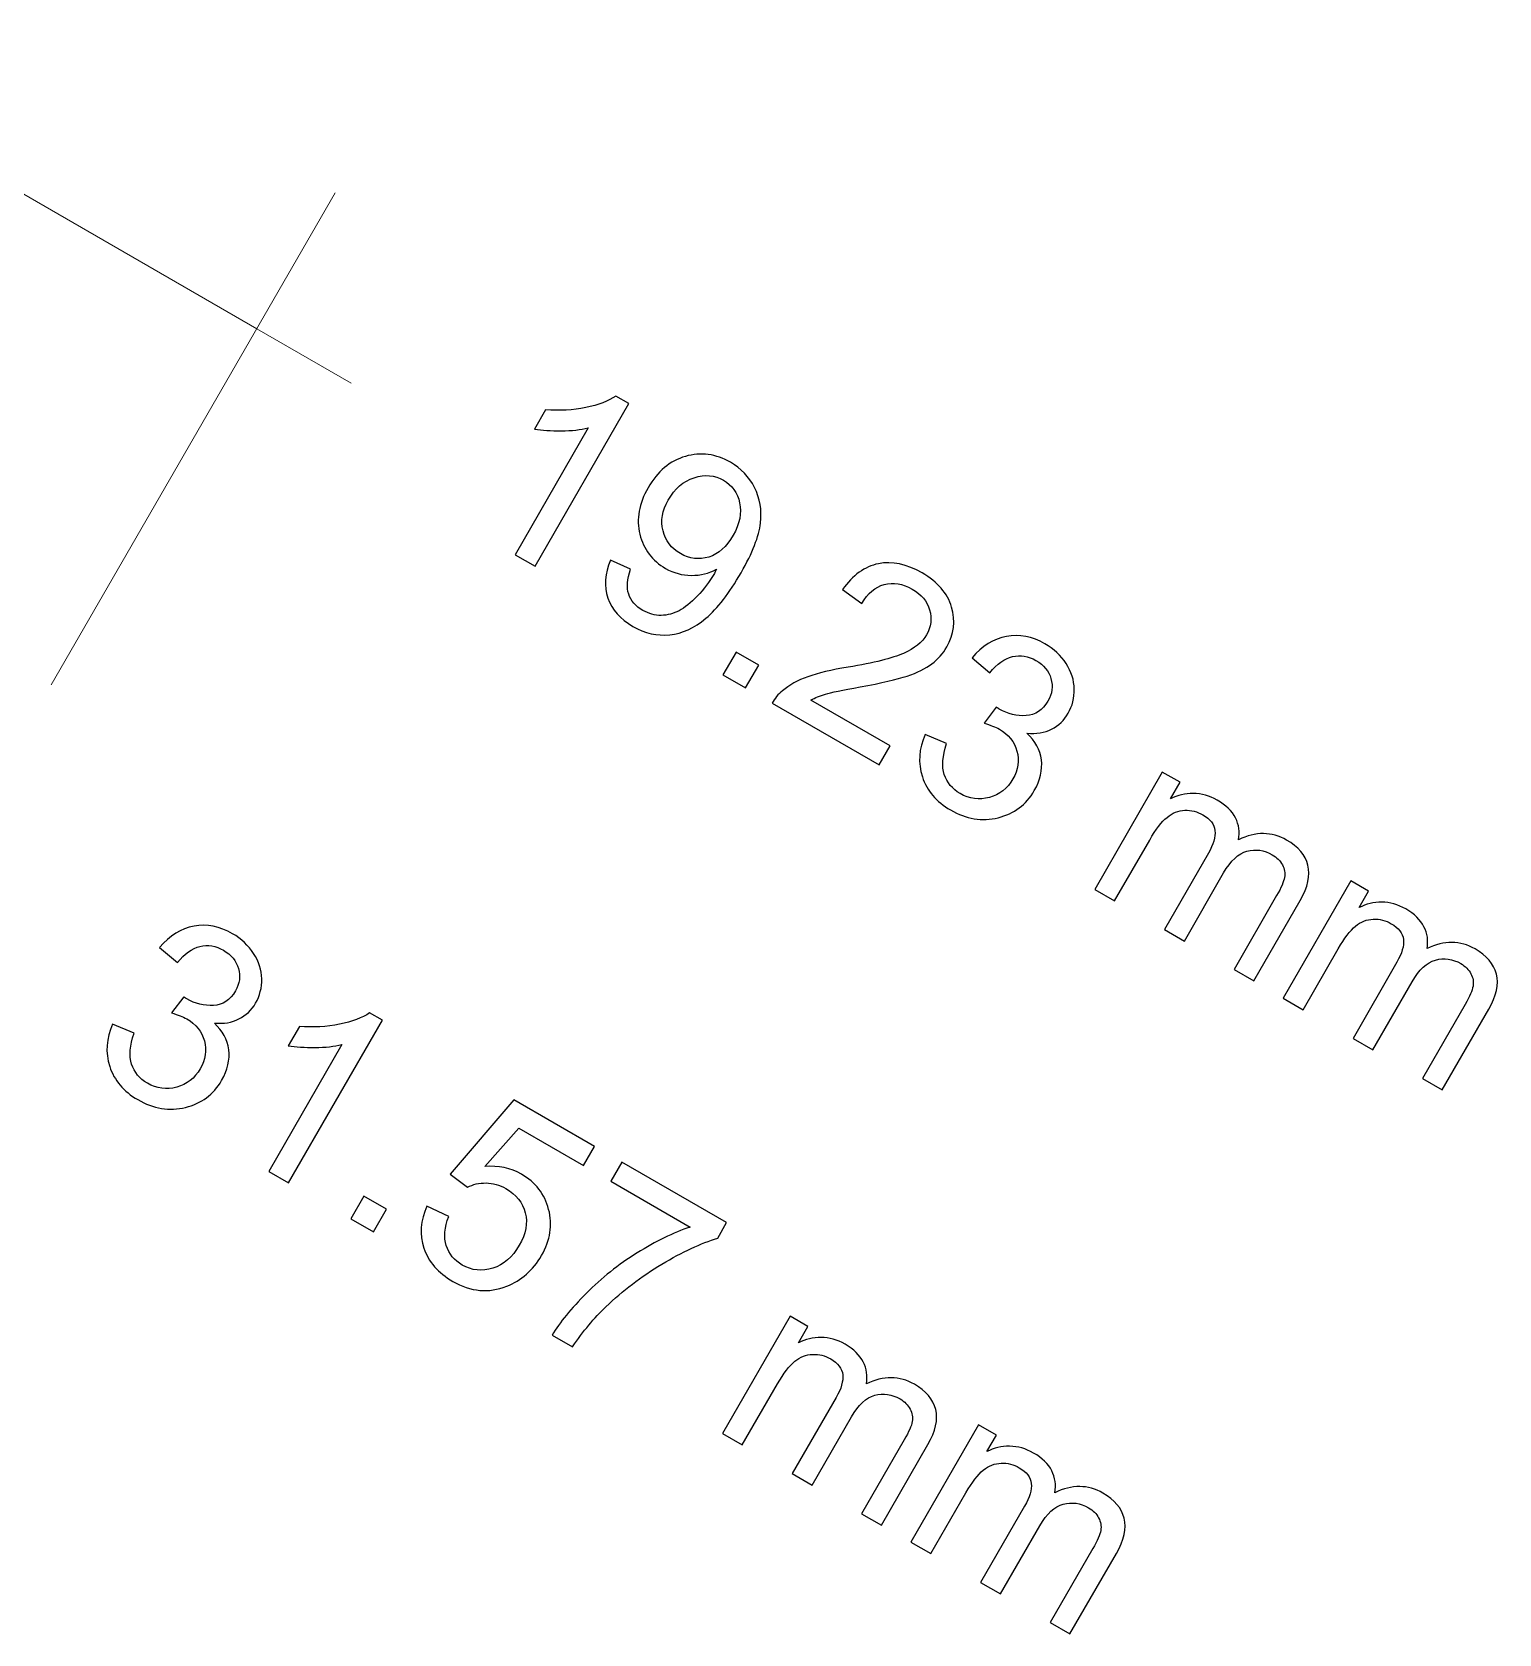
# Model space of a CAD drawing. Header units: millimetres. Extents: x -819 to 558, y -342 to 336.
# Drawn here: x 510 to 557.6, y -264.4 to -212.5 of the extents above; entities that cross this region are included whole.
import ezdxf

# ---------------------------------------------------------------- set-up
doc = ezdxf.new("R2010")
doc.units = ezdxf.units.MM
doc.header["$MEASUREMENT"] = 0
doc.layers.add('#Layer 1', color=7, linetype='Continuous')

msp = doc.modelspace()

# ---------------------------------------------------------------- linework, layer by layer
at = {"layer": '#Layer 1', "color": 250, "lineweight": 20}
for points in [[(500.6828, -212.4585), (500.6828, -212.4585), (517.3334, -222.0715), (517.3334, -222.0715)], [(510.6706, -233.6122), (510.6706, -233.6122), (519.8734, -217.6721), (519.8734, -217.6721)], [(517.3334, -222.0715), (517.3334, -222.0715), (520.391, -223.8367), (520.391, -223.8367)]]:
    msp.add_open_spline(points, degree=3, dxfattribs=at)
at = {"layer": '#Layer 1', "color": 250}
for points, knots in [([(526.3482, -229.768), (526.3482, -229.768), (525.7033, -229.3969), (525.7033, -229.3969), (525.7033, -229.3969), (525.7033, -229.3969), (528.0669, -225.2877), (528.0669, -225.2877), (528.0669, -225.2877), (527.8269, -225.347), (527.5377, -225.378), (527.2004, -225.3809), (527.2004, -225.3809), (526.8632, -225.3836), (526.5725, -225.3653), (526.3298, -225.323), (526.3298, -225.323), (526.3298, -225.323), (526.6882, -224.6993), (526.6882, -224.6993), (526.6882, -224.6993), (527.1468, -224.7374), (527.5801, -224.7134), (527.9892, -224.6273), (527.9892, -224.6273), (528.3971, -224.5412), (528.723, -224.417), (528.9657, -224.2547), (528.9657, -224.2547), (528.9657, -224.2547), (529.382, -224.4946), (529.382, -224.4946), (529.382, -224.4946), (529.382, -224.4946), (526.3482, -229.768), (526.3482, -229.768)], [0, 0, 0, 0, 0.1111111, 0.1111111, 0.1111111, 0.1111111, 0.2222222, 0.2222222, 0.2222222, 0.2222222, 0.3333333, 0.3333333, 0.3333333, 0.3333333, 0.4444444, 0.4444444, 0.4444444, 0.4444444, 0.5555556, 0.5555556, 0.5555556, 0.5555556, 0.6666667, 0.6666667, 0.6666667, 0.6666667, 0.7777778, 0.7777778, 0.7777778, 0.7777778, 0.8888889, 0.8888889, 0.8888889, 0.8888889, 1, 1, 1, 1]), ([(528.7921, -229.5669), (528.7921, -229.5669), (529.4454, -229.866), (529.4454, -229.866), (529.4454, -229.866), (529.3297, -230.1878), (529.3085, -230.4559), (529.3819, -230.6732), (529.3819, -230.6732), (529.4539, -230.8892), (529.6063, -231.0641), (529.8377, -231.1982), (529.8377, -231.1982), (530.0366, -231.311), (530.2357, -231.366), (530.4374, -231.3618), (530.4374, -231.3618), (530.6392, -231.3562), (530.8311, -231.3053), (531.0146, -231.2094), (531.0146, -231.2094), (531.1966, -231.1121), (531.3942, -230.9526), (531.6073, -230.7324), (531.6073, -230.7324), (531.8204, -230.5109), (532.0038, -230.2668), (532.1576, -230), (532.1576, -230), (532.1745, -229.9705), (532.1971, -229.9267), (532.2281, -229.8688), (532.2281, -229.8688), (531.9812, -230.0001), (531.7089, -230.065), (531.4125, -230.065), (531.4125, -230.065), (531.1148, -230.0636), (530.8368, -229.9887), (530.5758, -229.8392), (530.5758, -229.8392), (530.1411, -229.5894), (529.8645, -229.2197), (529.7445, -228.7315), (529.7445, -228.7315), (529.6246, -228.2432), (529.7135, -227.7409), (530.0098, -227.2244), (530.0098, -227.2244), (530.3161, -226.6924), (530.7196, -226.3538), (531.2206, -226.2098), (531.2206, -226.2098), (531.7215, -226.0659), (532.2084, -226.1294), (532.6825, -226.4017), (532.6825, -226.4017), (533.024, -226.5979), (533.2822, -226.8688), (533.46, -227.2159), (533.46, -227.2159), (533.6378, -227.5631), (533.7014, -227.9483), (533.6533, -228.373), (533.6533, -228.373), (533.604, -228.7978), (533.3937, -229.3326), (533.024, -229.9774), (533.024, -229.9774), (532.6374, -230.6492), (532.2578, -231.1417), (531.8825, -231.4549), (531.8825, -231.4549), (531.5086, -231.7696), (531.1176, -231.9474), (530.7098, -231.9897), (530.7098, -231.9897), (530.3034, -232.0321), (529.9055, -231.9418), (529.5189, -231.7203), (529.5189, -231.7203), (529.1082, -231.4832), (528.8373, -231.177), (528.7089, -230.7988), (528.7089, -230.7988), (528.579, -230.4206), (528.6073, -230.01), (528.7921, -229.5669)], [0, 0, 0, 0, 0.0454545, 0.0454545, 0.0454545, 0.0454545, 0.0909091, 0.0909091, 0.0909091, 0.0909091, 0.1363636, 0.1363636, 0.1363636, 0.1363636, 0.1818182, 0.1818182, 0.1818182, 0.1818182, 0.2272727, 0.2272727, 0.2272727, 0.2272727, 0.2727273, 0.2727273, 0.2727273, 0.2727273, 0.3181818, 0.3181818, 0.3181818, 0.3181818, 0.3636364, 0.3636364, 0.3636364, 0.3636364, 0.4090909, 0.4090909, 0.4090909, 0.4090909, 0.4545455, 0.4545455, 0.4545455, 0.4545455, 0.5, 0.5, 0.5, 0.5, 0.5454545, 0.5454545, 0.5454545, 0.5454545, 0.5909091, 0.5909091, 0.5909091, 0.5909091, 0.6363636, 0.6363636, 0.6363636, 0.6363636, 0.6818182, 0.6818182, 0.6818182, 0.6818182, 0.7272727, 0.7272727, 0.7272727, 0.7272727, 0.7727273, 0.7727273, 0.7727273, 0.7727273, 0.8181818, 0.8181818, 0.8181818, 0.8181818, 0.8636364, 0.8636364, 0.8636364, 0.8636364, 0.9090909, 0.9090909, 0.9090909, 0.9090909, 0.9545455, 0.9545455, 0.9545455, 0.9545455, 1, 1, 1, 1]), ([(532.7658, -228.7667), (532.9789, -228.397), (533.0494, -228.0456), (532.9774, -227.7155), (532.9774, -227.7155), (532.9054, -227.3853), (532.7305, -227.1397), (532.4539, -226.9803), (532.4539, -226.9803), (532.1674, -226.8152), (531.85, -226.7898), (531.5028, -226.9012), (531.5028, -226.9012), (531.1557, -227.0127), (530.8749, -227.2554), (530.6604, -227.628), (530.6604, -227.628), (530.4685, -227.9624), (530.4134, -228.2912), (530.4953, -228.6172), (530.4953, -228.6172), (530.5772, -228.9418), (530.7649, -229.1901), (531.0612, -229.3594), (531.0612, -229.3594), (531.3603, -229.5316), (531.6651, -229.5683), (531.9783, -229.4695), (531.9783, -229.4695), (532.2902, -229.3721), (532.5527, -229.1365), (532.7658, -228.7667)], [0, 0, 0, 0, 0.125, 0.125, 0.125, 0.125, 0.25, 0.25, 0.25, 0.25, 0.375, 0.375, 0.375, 0.375, 0.5, 0.5, 0.5, 0.5, 0.625, 0.625, 0.625, 0.625, 0.75, 0.75, 0.75, 0.75, 0.875, 0.875, 0.875, 0.875, 1, 1, 1, 1]), ([(537.858, -235.5853), (537.858, -235.5853), (537.5024, -236.2048), (537.5024, -236.2048), (537.5024, -236.2048), (537.5024, -236.2048), (534.0297, -234.2094), (534.0297, -234.2094), (534.0297, -234.2094), (534.1144, -234.0514), (534.2258, -233.916), (534.3627, -233.8045), (534.3627, -233.8045), (534.5871, -233.6182), (534.8622, -233.4673), (535.1896, -233.35), (535.1896, -233.35), (535.5156, -233.233), (535.9501, -233.1285), (536.4906, -233.0396), (536.4906, -233.0396), (537.3302, -232.8999), (537.93, -232.7504), (538.287, -232.5923), (538.287, -232.5923), (538.6454, -232.4342), (538.8952, -232.2339), (539.0349, -231.9897), (539.0349, -231.9897), (539.1817, -231.7343), (539.2141, -231.4662), (539.1322, -231.1854), (539.1322, -231.1854), (539.0504, -230.9046), (538.8627, -230.6802), (538.5692, -230.5109), (538.5692, -230.5109), (538.2587, -230.3331), (537.9568, -230.2823), (537.6632, -230.3613), (537.6632, -230.3613), (537.3698, -230.4418), (537.1271, -230.645), (536.9352, -230.9738), (536.9352, -230.9738), (536.9352, -230.9738), (536.3114, -230.5236), (536.3114, -230.5236), (536.3114, -230.5236), (536.6416, -230.0551), (537.0283, -229.7771), (537.4741, -229.6882), (537.4741, -229.6882), (537.9187, -229.5993), (538.3914, -229.6981), (538.8909, -229.986), (538.8909, -229.986), (539.3947, -230.2752), (539.7122, -230.6449), (539.8462, -231.0922), (539.8462, -231.0922), (539.9789, -231.541), (539.9268, -231.9714), (539.6897, -232.3848), (539.6897, -232.3848), (539.5683, -232.5951), (539.406, -232.7772), (539.2042, -232.9309), (539.2042, -232.9309), (539.001, -233.0848), (538.7357, -233.216), (538.4069, -233.3261), (538.4069, -233.3261), (538.0781, -233.4361), (537.5701, -233.5532), (536.8816, -233.6789), (536.8816, -233.6789), (536.3072, -233.7805), (535.9319, -233.858), (535.7555, -233.9117), (535.7555, -233.9117), (535.5791, -233.9639), (535.421, -234.0288), (535.2827, -234.1036), (535.2827, -234.1036), (535.2827, -234.1036), (537.858, -235.5853), (537.858, -235.5853)], [0, 0, 0, 0, 0.0454545, 0.0454545, 0.0454545, 0.0454545, 0.0909091, 0.0909091, 0.0909091, 0.0909091, 0.1363636, 0.1363636, 0.1363636, 0.1363636, 0.1818182, 0.1818182, 0.1818182, 0.1818182, 0.2272727, 0.2272727, 0.2272727, 0.2272727, 0.2727273, 0.2727273, 0.2727273, 0.2727273, 0.3181818, 0.3181818, 0.3181818, 0.3181818, 0.3636364, 0.3636364, 0.3636364, 0.3636364, 0.4090909, 0.4090909, 0.4090909, 0.4090909, 0.4545455, 0.4545455, 0.4545455, 0.4545455, 0.5, 0.5, 0.5, 0.5, 0.5454545, 0.5454545, 0.5454545, 0.5454545, 0.5909091, 0.5909091, 0.5909091, 0.5909091, 0.6363636, 0.6363636, 0.6363636, 0.6363636, 0.6818182, 0.6818182, 0.6818182, 0.6818182, 0.7272727, 0.7272727, 0.7272727, 0.7272727, 0.7727273, 0.7727273, 0.7727273, 0.7727273, 0.8181818, 0.8181818, 0.8181818, 0.8181818, 0.8636364, 0.8636364, 0.8636364, 0.8636364, 0.9090909, 0.9090909, 0.9090909, 0.9090909, 0.9545455, 0.9545455, 0.9545455, 0.9545455, 1, 1, 1, 1]), ([(538.991, -235.2261), (538.991, -235.2261), (539.6853, -235.5112), (539.6853, -235.5112), (539.6853, -235.5112), (539.5498, -235.919), (539.5244, -236.2548), (539.6091, -236.5187), (539.6091, -236.5187), (539.6951, -236.7811), (539.8659, -236.9871), (540.1214, -237.1339), (540.1214, -237.1339), (540.4247, -237.3089), (540.7408, -237.3512), (541.071, -237.2609), (541.071, -237.2609), (541.4013, -237.1706), (541.6552, -236.9702), (541.833, -236.6598), (541.833, -236.6598), (542.0037, -236.3635), (542.0475, -236.0643), (541.9642, -235.7609), (541.9642, -235.7609), (541.881, -235.4561), (541.6905, -235.219), (541.3928, -235.0469), (541.3928, -235.0469), (541.27, -234.9778), (541.1049, -234.9142), (540.896, -234.8578), (540.896, -234.8578), (540.896, -234.8578), (541.294, -234.3328), (541.294, -234.3328), (541.294, -234.3328), (541.3334, -234.3625), (541.3674, -234.3851), (541.3927, -234.3992), (541.3927, -234.3992), (541.6679, -234.5572), (541.9558, -234.6278), (542.2578, -234.6109), (542.2578, -234.6109), (542.5611, -234.5939), (542.7968, -234.4359), (542.9689, -234.1381), (542.9689, -234.1381), (543.1044, -233.901), (543.1383, -233.6597), (543.0663, -233.4114), (543.0663, -233.4114), (542.9958, -233.1644), (542.8349, -232.9683), (542.5809, -232.8229), (542.5809, -232.8229), (542.3297, -232.6791), (542.0757, -232.6367), (541.8174, -232.6988), (541.8174, -232.6988), (541.5606, -232.7609), (541.3165, -232.9344), (541.0879, -233.2223), (541.0879, -233.2223), (541.0879, -233.2223), (540.5079, -232.7368), (540.5079, -232.7368), (540.5079, -232.7368), (540.8367, -232.3502), (541.2078, -232.1188), (541.6241, -232.0412), (541.6241, -232.0412), (542.0404, -231.9635), (542.4552, -232.0454), (542.8715, -232.2839), (542.8715, -232.2839), (543.158, -232.449), (543.3866, -232.662), (543.5573, -232.9245), (543.5573, -232.9245), (543.7281, -233.1856), (543.8156, -233.4593), (543.8212, -233.7458), (543.8212, -233.7458), (543.8269, -234.0322), (543.7606, -234.2947), (543.6237, -234.5332), (543.6237, -234.5332), (543.4939, -234.7604), (543.3132, -234.9311), (543.0847, -235.0482), (543.0847, -235.0482), (542.8561, -235.1639), (542.5894, -235.2091), (542.2874, -235.1809), (542.2874, -235.1809), (542.5569, -235.4307), (542.7136, -235.7186), (542.7559, -236.0431), (542.7559, -236.0431), (542.7968, -236.3677), (542.7206, -236.6993), (542.5259, -237.0394), (542.5259, -237.0394), (542.262, -237.498), (541.8711, -237.7901), (541.3532, -237.9171), (541.3532, -237.9171), (540.8354, -238.044), (540.3218, -237.9594), (539.8108, -237.6659), (539.8108, -237.6659), (539.3495, -237.4006), (539.0461, -237.0436), (538.8993, -236.5935), (538.8993, -236.5935), (538.7526, -236.1433), (538.7836, -235.6876), (538.991, -235.2261)], [0, 0, 0, 0, 0.0333333, 0.0333333, 0.0333333, 0.0333333, 0.0666667, 0.0666667, 0.0666667, 0.0666667, 0.1, 0.1, 0.1, 0.1, 0.1333333, 0.1333333, 0.1333333, 0.1333333, 0.1666667, 0.1666667, 0.1666667, 0.1666667, 0.2, 0.2, 0.2, 0.2, 0.2333333, 0.2333333, 0.2333333, 0.2333333, 0.2666667, 0.2666667, 0.2666667, 0.2666667, 0.3, 0.3, 0.3, 0.3, 0.3333333, 0.3333333, 0.3333333, 0.3333333, 0.3666667, 0.3666667, 0.3666667, 0.3666667, 0.4, 0.4, 0.4, 0.4, 0.4333333, 0.4333333, 0.4333333, 0.4333333, 0.4666667, 0.4666667, 0.4666667, 0.4666667, 0.5, 0.5, 0.5, 0.5, 0.5333333, 0.5333333, 0.5333333, 0.5333333, 0.5666667, 0.5666667, 0.5666667, 0.5666667, 0.6, 0.6, 0.6, 0.6, 0.6333333, 0.6333333, 0.6333333, 0.6333333, 0.6666667, 0.6666667, 0.6666667, 0.6666667, 0.7, 0.7, 0.7, 0.7, 0.7333333, 0.7333333, 0.7333333, 0.7333333, 0.7666667, 0.7666667, 0.7666667, 0.7666667, 0.8, 0.8, 0.8, 0.8, 0.8333333, 0.8333333, 0.8333333, 0.8333333, 0.8666667, 0.8666667, 0.8666667, 0.8666667, 0.9, 0.9, 0.9, 0.9, 0.9333333, 0.9333333, 0.9333333, 0.9333333, 0.9666667, 0.9666667, 0.9666667, 0.9666667, 1, 1, 1, 1]), ([(532.4369, -233.2887), (532.4369, -233.2887), (532.8603, -232.5534), (532.8603, -232.5534), (532.8603, -232.5534), (532.8603, -232.5534), (533.5941, -232.9754), (533.5941, -232.9754), (533.5941, -232.9754), (533.5941, -232.9754), (533.1722, -233.7106), (533.1722, -233.7106), (533.1722, -233.7106), (533.1722, -233.7106), (532.4369, -233.2887), (532.4369, -233.2887)], [0, 0, 0, 0, 0.25, 0.25, 0.25, 0.25, 0.5, 0.5, 0.5, 0.5, 0.75, 0.75, 0.75, 0.75, 1, 1, 1, 1]), ([(544.4854, -240.2439), (544.4854, -240.2439), (546.6726, -236.4395), (546.6726, -236.4395), (546.6726, -236.4395), (546.6726, -236.4395), (547.2497, -236.7712), (547.2497, -236.7712), (547.2497, -236.7712), (547.2497, -236.7712), (546.9435, -237.3045), (546.9435, -237.3045), (546.9435, -237.3045), (547.1693, -237.1875), (547.4148, -237.1282), (547.6786, -237.1296), (547.6786, -237.1296), (547.9411, -237.1295), (548.1994, -237.203), (548.4534, -237.3483), (548.4534, -237.3483), (548.7355, -237.5106), (548.9318, -237.7011), (549.046, -237.9226), (549.046, -237.9226), (549.159, -238.1428), (549.1914, -238.3798), (549.1449, -238.6324), (549.1449, -238.6324), (549.7008, -238.3615), (550.2201, -238.3643), (550.7027, -238.6423), (550.7027, -238.6423), (551.0809, -238.8595), (551.3109, -239.1305), (551.3942, -239.4565), (551.3942, -239.4565), (551.476, -239.7824), (551.3927, -240.162), (551.143, -240.5966), (551.143, -240.5966), (551.143, -240.5966), (549.6401, -243.2086), (549.6401, -243.2086), (549.6401, -243.2086), (549.6401, -243.2086), (548.9995, -242.8404), (548.9995, -242.8404), (548.9995, -242.8404), (548.9995, -242.8404), (550.3782, -240.4428), (550.3782, -240.4428), (550.3782, -240.4428), (550.5264, -240.1846), (550.6124, -239.987), (550.635, -239.8502), (550.635, -239.8502), (550.659, -239.7119), (550.635, -239.5778), (550.5659, -239.4452), (550.5659, -239.4452), (550.4953, -239.3126), (550.3866, -239.2038), (550.2385, -239.1192), (550.2385, -239.1192), (549.9704, -238.964), (549.698, -238.9259), (549.4186, -239.0021), (549.4186, -239.0021), (549.1392, -239.0783), (548.8866, -239.3125), (548.6622, -239.7049), (548.6622, -239.7049), (548.6622, -239.7049), (547.3909, -241.9147), (547.3909, -241.9147), (547.3909, -241.9147), (547.3909, -241.9147), (546.7459, -241.5436), (546.7459, -241.5436), (546.7459, -241.5436), (546.7459, -241.5436), (548.1669, -239.0713), (548.1669, -239.0713), (548.1669, -239.0713), (548.3321, -238.7848), (548.404, -238.5407), (548.38, -238.3361), (548.38, -238.3361), (548.3574, -238.1329), (548.2276, -237.9621), (547.9877, -237.8252), (547.9877, -237.8252), (547.8071, -237.7208), (547.6109, -237.6714), (547.4021, -237.6785), (547.4021, -237.6785), (547.1932, -237.6856), (547.0013, -237.7603), (546.8264, -237.9057), (546.8264, -237.9057), (546.6514, -238.0496), (546.4637, -238.2938), (546.2648, -238.6409), (546.2648, -238.6409), (546.2648, -238.6409), (545.1302, -240.615), (545.1302, -240.615), (545.1302, -240.615), (545.1302, -240.615), (544.4854, -240.2439), (544.4854, -240.2439)], [0, 0, 0, 0, 0.0357143, 0.0357143, 0.0357143, 0.0357143, 0.0714286, 0.0714286, 0.0714286, 0.0714286, 0.1071429, 0.1071429, 0.1071429, 0.1071429, 0.1428571, 0.1428571, 0.1428571, 0.1428571, 0.1785714, 0.1785714, 0.1785714, 0.1785714, 0.2142857, 0.2142857, 0.2142857, 0.2142857, 0.25, 0.25, 0.25, 0.25, 0.2857143, 0.2857143, 0.2857143, 0.2857143, 0.3214286, 0.3214286, 0.3214286, 0.3214286, 0.3571429, 0.3571429, 0.3571429, 0.3571429, 0.3928571, 0.3928571, 0.3928571, 0.3928571, 0.4285714, 0.4285714, 0.4285714, 0.4285714, 0.4642857, 0.4642857, 0.4642857, 0.4642857, 0.5, 0.5, 0.5, 0.5, 0.5357143, 0.5357143, 0.5357143, 0.5357143, 0.5714286, 0.5714286, 0.5714286, 0.5714286, 0.6071429, 0.6071429, 0.6071429, 0.6071429, 0.6428571, 0.6428571, 0.6428571, 0.6428571, 0.6785714, 0.6785714, 0.6785714, 0.6785714, 0.7142857, 0.7142857, 0.7142857, 0.7142857, 0.75, 0.75, 0.75, 0.75, 0.7857143, 0.7857143, 0.7857143, 0.7857143, 0.8214286, 0.8214286, 0.8214286, 0.8214286, 0.8571429, 0.8571429, 0.8571429, 0.8571429, 0.8928571, 0.8928571, 0.8928571, 0.8928571, 0.9285714, 0.9285714, 0.9285714, 0.9285714, 0.9642857, 0.9642857, 0.9642857, 0.9642857, 1, 1, 1, 1]), ([(550.5934, -243.7702), (550.5934, -243.7702), (552.7806, -239.9658), (552.7806, -239.9658), (552.7806, -239.9658), (552.7806, -239.9658), (553.3577, -240.2975), (553.3577, -240.2975), (553.3577, -240.2975), (553.3577, -240.2975), (553.0515, -240.8308), (553.0515, -240.8308), (553.0515, -240.8308), (553.2773, -240.7138), (553.5228, -240.6545), (553.7866, -240.6559), (553.7866, -240.6559), (554.0491, -240.6558), (554.3074, -240.7293), (554.5614, -240.8746), (554.5614, -240.8746), (554.8435, -241.0369), (555.0398, -241.2274), (555.154, -241.4489), (555.154, -241.4489), (555.267, -241.6691), (555.2994, -241.9061), (555.2529, -242.1587), (555.2529, -242.1587), (555.8088, -241.8878), (556.3281, -241.8906), (556.8107, -242.1686), (556.8107, -242.1686), (557.1889, -242.3858), (557.4189, -242.6568), (557.5022, -242.9828), (557.5022, -242.9828), (557.584, -243.3087), (557.5007, -243.6883), (557.251, -244.1229), (557.251, -244.1229), (557.251, -244.1229), (555.7481, -246.7349), (555.7481, -246.7349), (555.7481, -246.7349), (555.7481, -246.7349), (555.1075, -246.3667), (555.1075, -246.3667), (555.1075, -246.3667), (555.1075, -246.3667), (556.4862, -243.9691), (556.4862, -243.9691), (556.4862, -243.9691), (556.6344, -243.7109), (556.7204, -243.5133), (556.743, -243.3765), (556.743, -243.3765), (556.767, -243.2382), (556.743, -243.1041), (556.6739, -242.9715), (556.6739, -242.9715), (556.6033, -242.8389), (556.4946, -242.7301), (556.3465, -242.6455), (556.3465, -242.6455), (556.0784, -242.4903), (555.806, -242.4522), (555.5266, -242.5284), (555.5266, -242.5284), (555.2472, -242.6046), (554.9946, -242.8388), (554.7702, -243.2312), (554.7702, -243.2312), (554.7702, -243.2312), (553.4989, -245.441), (553.4989, -245.441), (553.4989, -245.441), (553.4989, -245.441), (552.8539, -245.0699), (552.8539, -245.0699), (552.8539, -245.0699), (552.8539, -245.0699), (554.2749, -242.5976), (554.2749, -242.5976), (554.2749, -242.5976), (554.4401, -242.3111), (554.512, -242.067), (554.488, -241.8624), (554.488, -241.8624), (554.4654, -241.6592), (554.3356, -241.4884), (554.0957, -241.3515), (554.0957, -241.3515), (553.9151, -241.2471), (553.7189, -241.1977), (553.5101, -241.2048), (553.5101, -241.2048), (553.3012, -241.2119), (553.1093, -241.2866), (552.9344, -241.432), (552.9344, -241.432), (552.7594, -241.5759), (552.5717, -241.8201), (552.3728, -242.1672), (552.3728, -242.1672), (552.3728, -242.1672), (551.2382, -244.1413), (551.2382, -244.1413), (551.2382, -244.1413), (551.2382, -244.1413), (550.5934, -243.7702), (550.5934, -243.7702)], [0, 0, 0, 0, 0.0357143, 0.0357143, 0.0357143, 0.0357143, 0.0714286, 0.0714286, 0.0714286, 0.0714286, 0.1071429, 0.1071429, 0.1071429, 0.1071429, 0.1428571, 0.1428571, 0.1428571, 0.1428571, 0.1785714, 0.1785714, 0.1785714, 0.1785714, 0.2142857, 0.2142857, 0.2142857, 0.2142857, 0.25, 0.25, 0.25, 0.25, 0.2857143, 0.2857143, 0.2857143, 0.2857143, 0.3214286, 0.3214286, 0.3214286, 0.3214286, 0.3571429, 0.3571429, 0.3571429, 0.3571429, 0.3928571, 0.3928571, 0.3928571, 0.3928571, 0.4285714, 0.4285714, 0.4285714, 0.4285714, 0.4642857, 0.4642857, 0.4642857, 0.4642857, 0.5, 0.5, 0.5, 0.5, 0.5357143, 0.5357143, 0.5357143, 0.5357143, 0.5714286, 0.5714286, 0.5714286, 0.5714286, 0.6071429, 0.6071429, 0.6071429, 0.6071429, 0.6428571, 0.6428571, 0.6428571, 0.6428571, 0.6785714, 0.6785714, 0.6785714, 0.6785714, 0.7142857, 0.7142857, 0.7142857, 0.7142857, 0.75, 0.75, 0.75, 0.75, 0.7857143, 0.7857143, 0.7857143, 0.7857143, 0.8214286, 0.8214286, 0.8214286, 0.8214286, 0.8571429, 0.8571429, 0.8571429, 0.8571429, 0.8928571, 0.8928571, 0.8928571, 0.8928571, 0.9285714, 0.9285714, 0.9285714, 0.9285714, 0.9642857, 0.9642857, 0.9642857, 0.9642857, 1, 1, 1, 1]), ([(512.6581, -244.6105), (512.6581, -244.6105), (513.3523, -244.8969), (513.3523, -244.8969), (513.3523, -244.8969), (513.2155, -245.3047), (513.1887, -245.6406), (513.2734, -245.9045), (513.2734, -245.9045), (513.358, -246.1683), (513.5287, -246.3729), (513.7842, -246.5211), (513.7842, -246.5211), (514.0876, -246.696), (514.4037, -246.7383), (514.7338, -246.6495), (514.7338, -246.6495), (515.0641, -246.5592), (515.318, -246.3602), (515.4973, -246.0498), (515.4973, -246.0498), (515.668, -245.7534), (515.7118, -245.4542), (515.63, -245.1509), (515.63, -245.1509), (515.5481, -244.8461), (515.3576, -244.609), (515.0584, -244.4369), (515.0584, -244.4369), (514.937, -244.3663), (514.772, -244.3028), (514.5631, -244.2449), (514.5631, -244.2449), (514.5631, -244.2449), (514.9611, -243.7215), (514.9611, -243.7215), (514.9611, -243.7215), (515.002, -243.7511), (515.0344, -243.7736), (515.0613, -243.7877), (515.0613, -243.7877), (515.335, -243.9472), (515.6243, -244.0178), (515.9263, -244.0008), (515.9263, -244.0008), (516.2282, -243.9853), (516.4653, -243.8273), (516.6374, -243.5295), (516.6374, -243.5295), (516.7743, -243.2924), (516.8068, -243.0511), (516.7363, -242.8042), (516.7363, -242.8042), (516.6657, -242.5558), (516.5048, -242.3597), (516.2522, -242.2143), (516.2522, -242.2143), (516.0011, -242.069), (515.7471, -242.0267), (515.4888, -242.0888), (515.4888, -242.0888), (515.2306, -242.1494), (514.9865, -242.323), (514.7579, -242.6108), (514.7579, -242.6108), (514.7579, -242.6108), (514.1793, -242.1241), (514.1793, -242.1241), (514.1793, -242.1241), (514.5082, -241.7374), (514.8793, -241.5074), (515.2956, -241.4298), (515.2956, -241.4298), (515.7118, -241.3536), (516.1281, -241.4354), (516.5429, -241.6753), (516.5429, -241.6753), (516.8294, -241.8404), (517.058, -242.0549), (517.2274, -242.3174), (517.2274, -242.3174), (517.3981, -242.5784), (517.4856, -242.8521), (517.4912, -243.1386), (517.4912, -243.1386), (517.4954, -243.4251), (517.4291, -243.6875), (517.2908, -243.926), (517.2908, -243.926), (517.161, -244.1533), (516.9804, -244.3239), (516.7518, -244.4397), (516.7518, -244.4397), (516.5218, -244.5554), (516.2565, -244.5992), (515.9545, -244.5724), (515.9545, -244.5724), (516.224, -244.8221), (516.3792, -245.11), (516.4201, -245.4345), (516.4201, -245.4345), (516.4625, -245.7591), (516.3849, -246.0907), (516.1887, -246.4307), (516.1887, -246.4307), (515.9248, -246.888), (515.5339, -247.18), (515.0161, -247.3056), (515.0161, -247.3056), (514.4982, -247.4312), (513.9832, -247.3466), (513.4723, -247.0516), (513.4723, -247.0516), (513.0123, -246.7864), (512.7089, -246.428), (512.5636, -245.9778), (512.5636, -245.9778), (512.4168, -245.5276), (512.4493, -245.0719), (512.6581, -244.6105)], [0, 0, 0, 0, 0.0333333, 0.0333333, 0.0333333, 0.0333333, 0.0666667, 0.0666667, 0.0666667, 0.0666667, 0.1, 0.1, 0.1, 0.1, 0.1333333, 0.1333333, 0.1333333, 0.1333333, 0.1666667, 0.1666667, 0.1666667, 0.1666667, 0.2, 0.2, 0.2, 0.2, 0.2333333, 0.2333333, 0.2333333, 0.2333333, 0.2666667, 0.2666667, 0.2666667, 0.2666667, 0.3, 0.3, 0.3, 0.3, 0.3333333, 0.3333333, 0.3333333, 0.3333333, 0.3666667, 0.3666667, 0.3666667, 0.3666667, 0.4, 0.4, 0.4, 0.4, 0.4333333, 0.4333333, 0.4333333, 0.4333333, 0.4666667, 0.4666667, 0.4666667, 0.4666667, 0.5, 0.5, 0.5, 0.5, 0.5333333, 0.5333333, 0.5333333, 0.5333333, 0.5666667, 0.5666667, 0.5666667, 0.5666667, 0.6, 0.6, 0.6, 0.6, 0.6333333, 0.6333333, 0.6333333, 0.6333333, 0.6666667, 0.6666667, 0.6666667, 0.6666667, 0.7, 0.7, 0.7, 0.7, 0.7333333, 0.7333333, 0.7333333, 0.7333333, 0.7666667, 0.7666667, 0.7666667, 0.7666667, 0.8, 0.8, 0.8, 0.8, 0.8333333, 0.8333333, 0.8333333, 0.8333333, 0.8666667, 0.8666667, 0.8666667, 0.8666667, 0.9, 0.9, 0.9, 0.9, 0.9333333, 0.9333333, 0.9333333, 0.9333333, 0.9666667, 0.9666667, 0.9666667, 0.9666667, 1, 1, 1, 1]), ([(518.3589, -249.7491), (518.3589, -249.7491), (517.7155, -249.3779), (517.7155, -249.3779), (517.7155, -249.3779), (517.7155, -249.3779), (520.0861, -245.2716), (520.0861, -245.2716), (520.0861, -245.2716), (519.8448, -245.3309), (519.5555, -245.3605), (519.2197, -245.3633), (519.2197, -245.3633), (518.8824, -245.3661), (518.5918, -245.3463), (518.349, -245.3055), (518.349, -245.3055), (518.349, -245.3055), (518.7089, -244.6817), (518.7089, -244.6817), (518.7089, -244.6817), (519.1661, -244.7212), (519.5993, -244.6972), (520.0085, -244.6112), (520.0085, -244.6112), (520.4177, -244.5265), (520.7437, -244.4023), (520.9864, -244.2415), (520.9864, -244.2415), (520.9864, -244.2415), (521.4013, -244.4813), (521.4013, -244.4813), (521.4013, -244.4813), (521.4013, -244.4813), (518.3589, -249.7491), (518.3589, -249.7491)], [0, 0, 0, 0, 0.1111111, 0.1111111, 0.1111111, 0.1111111, 0.2222222, 0.2222222, 0.2222222, 0.2222222, 0.3333333, 0.3333333, 0.3333333, 0.3333333, 0.4444444, 0.4444444, 0.4444444, 0.4444444, 0.5555556, 0.5555556, 0.5555556, 0.5555556, 0.6666667, 0.6666667, 0.6666667, 0.6666667, 0.7777778, 0.7777778, 0.7777778, 0.7777778, 0.8888889, 0.8888889, 0.8888889, 0.8888889, 1, 1, 1, 1]), ([(522.8414, -250.5039), (522.8414, -250.5039), (523.5513, -250.8385), (523.5513, -250.8385), (523.5513, -250.8385), (523.4115, -251.1955), (523.3847, -251.5115), (523.4708, -251.7824), (523.4708, -251.7824), (523.5583, -252.0534), (523.7305, -252.2636), (523.9873, -252.4118), (523.9873, -252.4118), (524.2977, -252.591), (524.6279, -252.6263), (524.9779, -252.5163), (524.9779, -252.5163), (525.3278, -252.4062), (525.6143, -252.1579), (525.8373, -251.7712), (525.8373, -251.7712), (526.0503, -251.4043), (526.1139, -251.0543), (526.0306, -250.7228), (526.0306, -250.7228), (525.9459, -250.3911), (525.7371, -250.1286), (525.4026, -249.9368), (525.4026, -249.9368), (525.1952, -249.8168), (524.9807, -249.7547), (524.7592, -249.7533), (524.7592, -249.7533), (524.5376, -249.7505), (524.3358, -249.797), (524.1538, -249.893), (524.1538, -249.893), (524.1538, -249.893), (523.595, -249.464), (523.595, -249.464), (523.595, -249.464), (523.595, -249.464), (525.6594, -247.0622), (525.6594, -247.0622), (525.6594, -247.0622), (525.6594, -247.0622), (528.2686, -248.5694), (528.2686, -248.5694), (528.2686, -248.5694), (528.2686, -248.5694), (527.913, -249.1846), (527.913, -249.1846), (527.913, -249.1846), (527.913, -249.1846), (525.8189, -247.9767), (525.8189, -247.9767), (525.8189, -247.9767), (525.8189, -247.9767), (524.7225, -249.2227), (524.7225, -249.2227), (524.7225, -249.2227), (525.1642, -249.1861), (525.5578, -249.2664), (525.9036, -249.4668), (525.9036, -249.4668), (526.3621, -249.7307), (526.6571, -250.1132), (526.7883, -250.6113), (526.7883, -250.6113), (526.9196, -251.1107), (526.8419, -251.6103), (526.5541, -252.1084), (526.5541, -252.1084), (526.2803, -252.584), (525.905, -252.9141), (525.428, -253.1004), (525.428, -253.1004), (524.8466, -253.3304), (524.2638, -253.2782), (523.6825, -252.9424), (523.6825, -252.9424), (523.2055, -252.6658), (522.8922, -252.3074), (522.7455, -251.8657), (522.7455, -251.8657), (522.5974, -251.4255), (522.6298, -250.9711), (522.8414, -250.5039)], [0, 0, 0, 0, 0.0454545, 0.0454545, 0.0454545, 0.0454545, 0.0909091, 0.0909091, 0.0909091, 0.0909091, 0.1363636, 0.1363636, 0.1363636, 0.1363636, 0.1818182, 0.1818182, 0.1818182, 0.1818182, 0.2272727, 0.2272727, 0.2272727, 0.2272727, 0.2727273, 0.2727273, 0.2727273, 0.2727273, 0.3181818, 0.3181818, 0.3181818, 0.3181818, 0.3636364, 0.3636364, 0.3636364, 0.3636364, 0.4090909, 0.4090909, 0.4090909, 0.4090909, 0.4545455, 0.4545455, 0.4545455, 0.4545455, 0.5, 0.5, 0.5, 0.5, 0.5454545, 0.5454545, 0.5454545, 0.5454545, 0.5909091, 0.5909091, 0.5909091, 0.5909091, 0.6363636, 0.6363636, 0.6363636, 0.6363636, 0.6818182, 0.6818182, 0.6818182, 0.6818182, 0.7272727, 0.7272727, 0.7272727, 0.7272727, 0.7727273, 0.7727273, 0.7727273, 0.7727273, 0.8181818, 0.8181818, 0.8181818, 0.8181818, 0.8636364, 0.8636364, 0.8636364, 0.8636364, 0.9090909, 0.9090909, 0.9090909, 0.9090909, 0.9545455, 0.9545455, 0.9545455, 0.9545455, 1, 1, 1, 1]), ([(528.8019, -249.6975), (528.8019, -249.6975), (529.1589, -249.0794), (529.1589, -249.0794), (529.1589, -249.0794), (529.1589, -249.0794), (532.5554, -251.0395), (532.5554, -251.0395), (532.5554, -251.0395), (532.5554, -251.0395), (532.2662, -251.5419), (532.2662, -251.5419), (532.2662, -251.5419), (531.7272, -251.7041), (531.1231, -251.9849), (530.4557, -252.3857), (530.4557, -252.3857), (529.7868, -252.785), (529.1829, -253.2451), (528.6452, -253.7643), (528.6452, -253.7643), (528.2628, -254.1284), (527.903, -254.563), (527.5643, -255.064), (527.5643, -255.064), (527.5643, -255.064), (526.9025, -254.6816), (526.9025, -254.6816), (526.9025, -254.6816), (527.148, -254.2738), (527.5178, -253.8208), (528.0102, -253.3269), (528.0102, -253.3269), (528.5027, -252.8316), (529.0502, -252.3955), (529.6542, -252.0202), (529.6542, -252.0202), (530.2567, -251.6448), (530.8296, -251.3655), (531.3715, -251.182), (531.3715, -251.182), (531.3715, -251.182), (528.8019, -249.6975), (528.8019, -249.6975)], [0, 0, 0, 0, 0.0909091, 0.0909091, 0.0909091, 0.0909091, 0.1818182, 0.1818182, 0.1818182, 0.1818182, 0.2727273, 0.2727273, 0.2727273, 0.2727273, 0.3636364, 0.3636364, 0.3636364, 0.3636364, 0.4545455, 0.4545455, 0.4545455, 0.4545455, 0.5454545, 0.5454545, 0.5454545, 0.5454545, 0.6363636, 0.6363636, 0.6363636, 0.6363636, 0.7272727, 0.7272727, 0.7272727, 0.7272727, 0.8181818, 0.8181818, 0.8181818, 0.8181818, 0.9090909, 0.9090909, 0.9090909, 0.9090909, 1, 1, 1, 1]), ([(520.3725, -250.9111), (520.3725, -250.9111), (520.7959, -250.1773), (520.7959, -250.1773), (520.7959, -250.1773), (520.7959, -250.1773), (521.5296, -250.602), (521.5296, -250.602), (521.5296, -250.602), (521.5296, -250.602), (521.1064, -251.3358), (521.1064, -251.3358), (521.1064, -251.3358), (521.1064, -251.3358), (520.3725, -250.9111), (520.3725, -250.9111)], [0, 0, 0, 0, 0.25, 0.25, 0.25, 0.25, 0.5, 0.5, 0.5, 0.5, 0.75, 0.75, 0.75, 0.75, 1, 1, 1, 1]), ([(532.4193, -257.8679), (532.4193, -257.8679), (534.6151, -254.0664), (534.6151, -254.0664), (534.6151, -254.0664), (534.6151, -254.0664), (535.1908, -254.3994), (535.1908, -254.3994), (535.1908, -254.3994), (535.1908, -254.3994), (534.8832, -254.9328), (534.8832, -254.9328), (534.8832, -254.9328), (535.1104, -254.8143), (535.3545, -254.7565), (535.6184, -254.7578), (535.6184, -254.7578), (535.8823, -254.7592), (536.1405, -254.8327), (536.3931, -254.978), (536.3931, -254.978), (536.6753, -255.1417), (536.8715, -255.3322), (536.9844, -255.5537), (536.9844, -255.5537), (537.0972, -255.7752), (537.1297, -256.0109), (537.0831, -256.2635), (537.0831, -256.2635), (537.6391, -255.994), (538.1584, -255.9982), (538.641, -256.2763), (538.641, -256.2763), (539.0178, -256.4935), (539.2478, -256.7659), (539.3296, -257.0918), (539.3296, -257.0918), (539.4129, -257.4178), (539.3282, -257.7974), (539.0771, -258.232), (539.0771, -258.232), (539.0771, -258.232), (537.5713, -260.8412), (537.5713, -260.8412), (537.5713, -260.8412), (537.5713, -260.8412), (536.9307, -260.4714), (536.9307, -260.4714), (536.9307, -260.4714), (536.9307, -260.4714), (538.3122, -258.0768), (538.3122, -258.0768), (538.3122, -258.0768), (538.4618, -257.8186), (538.5479, -257.621), (538.5719, -257.4841), (538.5719, -257.4841), (538.5944, -257.3472), (538.5719, -257.2118), (538.5027, -257.0792), (538.5027, -257.0792), (538.4321, -256.9465), (538.3235, -256.8378), (538.1753, -256.7517), (538.1753, -256.7517), (537.9087, -256.598), (537.6349, -256.5584), (537.3555, -256.6346), (537.3555, -256.6346), (537.0761, -256.7094), (536.8235, -256.9437), (536.5977, -257.3346), (536.5977, -257.3346), (536.5977, -257.3346), (535.3234, -259.5429), (535.3234, -259.5429), (535.3234, -259.5429), (535.3234, -259.5429), (534.6786, -259.1718), (534.6786, -259.1718), (534.6786, -259.1718), (534.6786, -259.1718), (536.1053, -256.7023), (536.1053, -256.7023), (536.1053, -256.7023), (536.2703, -256.4159), (536.3409, -256.1704), (536.3197, -255.9672), (536.3197, -255.9672), (536.2972, -255.7626), (536.166, -255.5918), (535.9274, -255.4535), (535.9274, -255.4535), (535.7468, -255.3491), (535.5507, -255.2997), (535.3418, -255.3067), (535.3418, -255.3067), (535.133, -255.3138), (534.941, -255.3886), (534.7661, -255.5325), (534.7661, -255.5325), (534.5896, -255.6765), (534.4034, -255.9206), (534.203, -256.2677), (534.203, -256.2677), (534.203, -256.2677), (533.0643, -258.239), (533.0643, -258.239), (533.0643, -258.239), (533.0643, -258.239), (532.4193, -257.8679), (532.4193, -257.8679)], [0, 0, 0, 0, 0.0357143, 0.0357143, 0.0357143, 0.0357143, 0.0714286, 0.0714286, 0.0714286, 0.0714286, 0.1071429, 0.1071429, 0.1071429, 0.1071429, 0.1428571, 0.1428571, 0.1428571, 0.1428571, 0.1785714, 0.1785714, 0.1785714, 0.1785714, 0.2142857, 0.2142857, 0.2142857, 0.2142857, 0.25, 0.25, 0.25, 0.25, 0.2857143, 0.2857143, 0.2857143, 0.2857143, 0.3214286, 0.3214286, 0.3214286, 0.3214286, 0.3571429, 0.3571429, 0.3571429, 0.3571429, 0.3928571, 0.3928571, 0.3928571, 0.3928571, 0.4285714, 0.4285714, 0.4285714, 0.4285714, 0.4642857, 0.4642857, 0.4642857, 0.4642857, 0.5, 0.5, 0.5, 0.5, 0.5357143, 0.5357143, 0.5357143, 0.5357143, 0.5714286, 0.5714286, 0.5714286, 0.5714286, 0.6071429, 0.6071429, 0.6071429, 0.6071429, 0.6428571, 0.6428571, 0.6428571, 0.6428571, 0.6785714, 0.6785714, 0.6785714, 0.6785714, 0.7142857, 0.7142857, 0.7142857, 0.7142857, 0.75, 0.75, 0.75, 0.75, 0.7857143, 0.7857143, 0.7857143, 0.7857143, 0.8214286, 0.8214286, 0.8214286, 0.8214286, 0.8571429, 0.8571429, 0.8571429, 0.8571429, 0.8928571, 0.8928571, 0.8928571, 0.8928571, 0.9285714, 0.9285714, 0.9285714, 0.9285714, 0.9642857, 0.9642857, 0.9642857, 0.9642857, 1, 1, 1, 1]), ([(538.5272, -261.3943), (538.5272, -261.3943), (540.723, -257.5928), (540.723, -257.5928), (540.723, -257.5928), (540.723, -257.5928), (541.2987, -257.9258), (541.2987, -257.9258), (541.2987, -257.9258), (541.2987, -257.9258), (540.9911, -258.4592), (540.9911, -258.4592), (540.9911, -258.4592), (541.2183, -258.3407), (541.4624, -258.2829), (541.7263, -258.2842), (541.7263, -258.2842), (541.9902, -258.2856), (542.2484, -258.3591), (542.501, -258.5044), (542.501, -258.5044), (542.7832, -258.6681), (542.9794, -258.8586), (543.0923, -259.0801), (543.0923, -259.0801), (543.2051, -259.3016), (543.2376, -259.5373), (543.191, -259.7899), (543.191, -259.7899), (543.747, -259.5204), (544.2663, -259.5246), (544.7489, -259.8027), (544.7489, -259.8027), (545.1257, -260.0199), (545.3557, -260.2923), (545.4375, -260.6182), (545.4375, -260.6182), (545.5208, -260.9442), (545.4361, -261.3238), (545.185, -261.7584), (545.185, -261.7584), (545.185, -261.7584), (543.6792, -264.3676), (543.6792, -264.3676), (543.6792, -264.3676), (543.6792, -264.3676), (543.0386, -263.9978), (543.0386, -263.9978), (543.0386, -263.9978), (543.0386, -263.9978), (544.4201, -261.6032), (544.4201, -261.6032), (544.4201, -261.6032), (544.5697, -261.345), (544.6558, -261.1474), (544.6798, -261.0105), (544.6798, -261.0105), (544.7023, -260.8736), (544.6798, -260.7382), (544.6106, -260.6056), (544.6106, -260.6056), (544.54, -260.4729), (544.4314, -260.3642), (544.2832, -260.2781), (544.2832, -260.2781), (544.0166, -260.1244), (543.7428, -260.0848), (543.4634, -260.161), (543.4634, -260.161), (543.184, -260.2358), (542.9314, -260.4701), (542.7056, -260.861), (542.7056, -260.861), (542.7056, -260.861), (541.4313, -263.0693), (541.4313, -263.0693), (541.4313, -263.0693), (541.4313, -263.0693), (540.7865, -262.6982), (540.7865, -262.6982), (540.7865, -262.6982), (540.7865, -262.6982), (542.2132, -260.2287), (542.2132, -260.2287), (542.2132, -260.2287), (542.3782, -259.9423), (542.4488, -259.6968), (542.4276, -259.4936), (542.4276, -259.4936), (542.4051, -259.289), (542.2739, -259.1182), (542.0353, -258.9799), (542.0353, -258.9799), (541.8547, -258.8755), (541.6586, -258.8261), (541.4497, -258.8331), (541.4497, -258.8331), (541.2409, -258.8402), (541.0489, -258.915), (540.874, -259.0589), (540.874, -259.0589), (540.6975, -259.2029), (540.5113, -259.447), (540.3109, -259.7941), (540.3109, -259.7941), (540.3109, -259.7941), (539.1722, -261.7654), (539.1722, -261.7654), (539.1722, -261.7654), (539.1722, -261.7654), (538.5272, -261.3943), (538.5272, -261.3943)], [0, 0, 0, 0, 0.0357143, 0.0357143, 0.0357143, 0.0357143, 0.0714286, 0.0714286, 0.0714286, 0.0714286, 0.1071429, 0.1071429, 0.1071429, 0.1071429, 0.1428571, 0.1428571, 0.1428571, 0.1428571, 0.1785714, 0.1785714, 0.1785714, 0.1785714, 0.2142857, 0.2142857, 0.2142857, 0.2142857, 0.25, 0.25, 0.25, 0.25, 0.2857143, 0.2857143, 0.2857143, 0.2857143, 0.3214286, 0.3214286, 0.3214286, 0.3214286, 0.3571429, 0.3571429, 0.3571429, 0.3571429, 0.3928571, 0.3928571, 0.3928571, 0.3928571, 0.4285714, 0.4285714, 0.4285714, 0.4285714, 0.4642857, 0.4642857, 0.4642857, 0.4642857, 0.5, 0.5, 0.5, 0.5, 0.5357143, 0.5357143, 0.5357143, 0.5357143, 0.5714286, 0.5714286, 0.5714286, 0.5714286, 0.6071429, 0.6071429, 0.6071429, 0.6071429, 0.6428571, 0.6428571, 0.6428571, 0.6428571, 0.6785714, 0.6785714, 0.6785714, 0.6785714, 0.7142857, 0.7142857, 0.7142857, 0.7142857, 0.75, 0.75, 0.75, 0.75, 0.7857143, 0.7857143, 0.7857143, 0.7857143, 0.8214286, 0.8214286, 0.8214286, 0.8214286, 0.8571429, 0.8571429, 0.8571429, 0.8571429, 0.8928571, 0.8928571, 0.8928571, 0.8928571, 0.9285714, 0.9285714, 0.9285714, 0.9285714, 0.9642857, 0.9642857, 0.9642857, 0.9642857, 1, 1, 1, 1])]:
    msp.add_open_spline(points, degree=3, knots=knots, dxfattribs=at)

doc.saveas('drawing.dxf')
